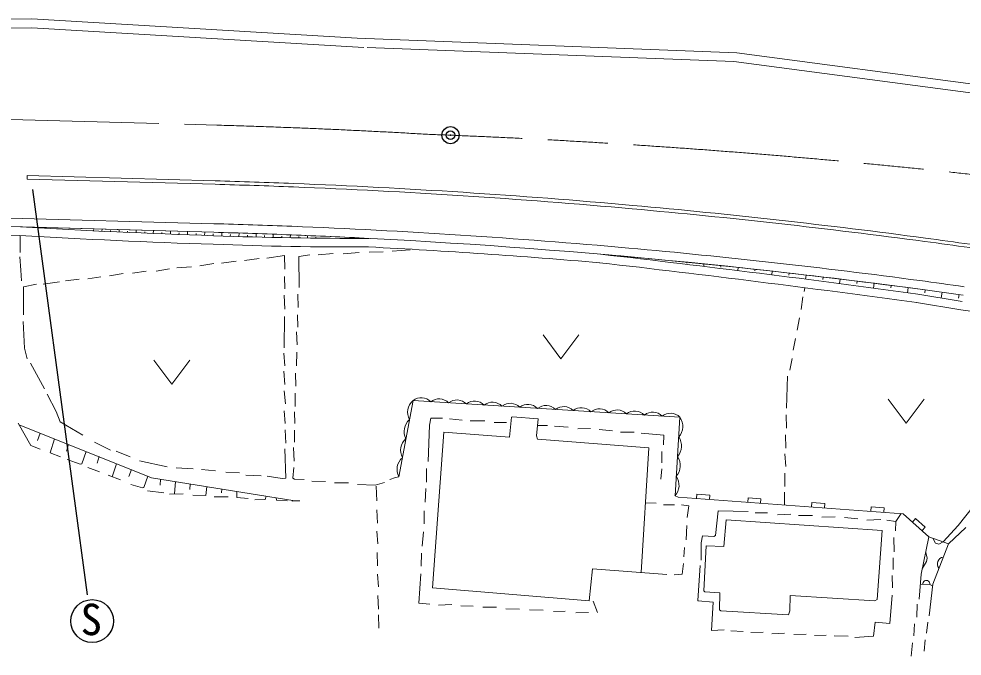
# Model space of a CAD drawing. Units: millimetres, scale not verified. Extents: x 40000 to 680000, y 20000 to 380000.
# Drawn here: x 138661 to 193727, y 269506 to 306676 of the extents above; entities that cross this region are included whole.
import ezdxf
from ezdxf.enums import TextEntityAlignment as Align

# ---------------------------------------------------------------- set-up
doc = ezdxf.new("R2010")
doc.units = ezdxf.units.MM
doc.header["$LTSCALE"] = 1000
doc.header["$PDMODE"] = 32
doc.header["$PDSIZE"] = 500
doc.linetypes.add('CHAIN', pattern=[18.5, 12, -1.5, 3.5, -1.5])
for name, color, linetype, lineweight in [('M-BGD', 7, 'Continuous', 13), ('M-BMK', 2, 'CHAIN', 13), ('M-BMK-SRVR', 3, 'Continuous', 25)]:
    doc.layers.add(name, color=color, linetype=linetype, lineweight=lineweight)
doc.styles.add('ＭＳ ゴシック', font='')
doc.styles.get('ＭＳ ゴシック').set_extended_font_data('MS Gothic')

msp = doc.modelspace()

# ---------------------------------------------------------------- linework, layer by layer
at = {"layer": 'M-BGD'}
for p, q in [((118901, 306473), (139423, 306676)), ((139423, 306676), (158409, 305546)), ((118902, 305953), (139410, 306156)), ((139410, 306156), (158796, 305002)), ((158409, 305546), (180573, 304695)), ((158991, 305003), (180403, 304182)), ((180573, 304695), (195481, 302717)), ((195421, 302201), (180403, 304182)), ((139150, 297334), (139155, 297534)), ((139150, 297334), (139155, 297534)), ((139155, 297534), (150119, 297228)), ((139150, 297334), (150113, 297028)), ((134672, 295158), (150049, 294729)), ((134672, 295158), (150049, 294729)), ((135528, 294634), (150035, 294229)), ((135519, 294134), (138727, 294045)), ((138748, 294544), (150035, 294229)), ((143014, 294373), (143012, 294314)), ((143515, 294411), (143512, 294290)), ((144013, 294334), (144011, 294266)), ((144515, 294383), (144511, 294243)), ((145012, 294294), (145010, 294221)), ((145514, 294355), (145510, 294199)), ((146012, 294258), (146009, 294178)), ((146514, 294327), (146509, 294157)), ((147011, 294221), (147009, 294137)), ((147513, 294300), (147508, 294118)), ((148010, 294187), (148008, 294099)), ((148513, 294272), (148508, 294080)), ((149010, 294161), (149007, 294063)), ((149513, 294244), (149507, 294046)), ((150010, 294135), (150007, 294029)), ((150512, 294216), (150506, 294011)), ((151009, 294105), (151006, 293994)), ((151512, 294185), (151506, 293978)), ((152009, 294069), (152006, 293964)), ((152511, 294152), (152506, 293950)), ((153511, 294117), (153505, 293926)), ((154510, 294079), (154505, 293906)), ((138732, 294045), (138743, 293041)), ((153008, 294033), (153005, 293937)), ((154008, 294004), (154005, 293916)), ((155007, 293977), (155005, 293898)), ((155509, 294045), (155505, 293891)), ((156007, 293950), (156005, 293885)), ((156141, 292907), (157005, 292991)), ((157599, 292974), (158532, 293042)), ((159117, 293059), (159927, 293097)), ((160444, 293126), (161505, 293206)), ((138723, 292790), (138767, 292009)), ((149223, 292267), (150041, 292405)), ((150495, 292422), (151351, 292537)), ((151829, 292592), (152685, 292707)), ((153139, 292725), (154171, 292868)), ((154171, 292868), (154195, 292076)), ((155650, 292904), (155008, 292814)), ((155008, 292814), (155016, 291003)), ((177659, 292485), (177653, 292426)), ((138767, 292009), (138818, 291398)), ((145297, 291851), (146091, 291951)), ((146676, 291968), (147463, 292099)), ((147874, 292160), (148745, 292213)), ((178654, 292385), (178639, 292238)), ((179649, 292284), (179640, 292196)), ((180644, 292179), (180624, 291995)), ((181638, 292072), (181627, 291972)), ((182632, 291963), (182608, 291746)), ((183625, 291851), (183611, 291727)), ((140084, 291208), (141032, 291346)), ((141382, 291388), (142176, 291487)), ((142696, 291507), (143451, 291630)), ((143960, 291692), (144747, 291822)), ((154172, 291644), (154187, 290927)), ((184619, 291736), (184590, 291493)), ((185612, 291619), (185595, 291481)), ((186605, 291500), (186573, 291236)), ((187597, 291378), (187580, 291236)), ((138939, 291049), (138923, 289416)), ((139691, 291204), (138939, 291049)), ((184542, 290995), (184509, 290770)), ((188589, 291253), (188554, 290973)), ((189581, 291126), (189562, 290981)), ((190573, 290997), (190534, 290706)), ((191564, 290864), (191542, 290702)), ((154148, 290557), (154186, 289748)), ((154941, 290624), (154971, 289845)), ((184431, 290471), (184322, 289724)), ((191145, 290623), (193727, 290194)), ((191145, 290623), (193727, 290194)), ((192555, 290730), (192509, 290396)), ((193545, 290593), (193516, 290381)), ((191063, 290130), (193653, 289699)), ((154175, 289319), (154156, 287479)), ((154935, 289410), (154950, 288693)), ((184237, 289244), (184090, 288519)), ((138908, 289019), (138991, 287464)), ((154878, 288413), (154900, 287665)), ((169259, 288250), (170309, 286850)), ((170309, 286850), (171359, 288250)), ((183994, 288036), (183870, 287350)), ((138991, 287464), (139155, 286853)), ((154135, 287179), (154189, 286439)), ((154879, 287234), (154878, 286447)), ((139336, 286603), (140157, 285104)), ((146547, 286760), (147597, 285360)), ((147597, 285360), (148647, 286760)), ((183802, 286874), (183678, 286188)), ((154126, 286129), (154188, 285358)), ((154816, 286006), (154839, 285258)), ((183537, 285826), (183476, 283975)), ((140306, 284781), (140836, 283766)), ((154156, 284989), (154217, 284218)), ((154785, 284851), (154784, 284065)), ((161671, 284408), (160845, 279973)), ((177253, 283440), (161671, 284408)), ((189416, 284488), (190466, 283088)), ((190466, 283088), (191516, 284488)), ((140836, 283766), (141073, 283180)), ((154157, 283810), (154210, 283070)), ((154760, 283764), (154767, 283077)), ((138613, 283096), (139367, 281786)), ((142388, 282394), (141073, 283180)), ((162702, 283384), (162627, 282972)), ((163395, 283391), (162702, 283384)), ((163799, 283348), (164539, 283270)), ((165009, 283224), (165857, 283239)), ((166409, 283127), (167126, 283142)), ((167428, 283440), (167295, 282279)), ((167477, 283471), (167428, 283440)), ((168972, 283341), (167477, 283471)), ((168972, 283341), (168884, 282349)), ((176965, 278847), (177253, 283440)), ((183448, 283575), (183479, 282797)), ((138669, 283000), (146406, 279915)), ((139904, 282508), (139741, 282084)), ((154207, 282709), (154238, 281930)), ((154747, 282679), (154754, 281993)), ((162627, 282972), (162552, 280857)), ((163470, 282570), (162803, 273486)), ((167295, 282279), (163470, 282570)), ((168939, 282965), (169530, 282964)), ((169932, 282928), (170734, 282866)), ((171284, 282763), (172032, 282786)), ((172541, 282715), (173312, 282646)), ((173790, 282565), (174577, 282564)), ((174986, 282502), (176315, 282403)), ((140732, 282177), (140488, 281357)), ((143070, 281986), (144007, 281514)), ((168884, 282349), (168932, 282157)), ((168932, 282157), (175434, 281663)), ((176315, 282403), (176290, 281824)), ((183409, 282419), (183439, 281640)), ((139367, 281786), (139898, 281568)), ((141563, 281850), (141444, 281460)), ((142583, 281439), (142330, 280731)), ((144349, 281458), (145150, 281134)), ((154180, 281588), (154242, 279890)), ((154691, 281682), (154729, 280873)), ((175434, 281663), (174995, 274386)), ((176205, 281442), (176205, 280787)), ((140488, 281357), (141090, 281123)), ((142244, 280710), (141486, 280981)), ((143344, 281147), (143225, 280757)), ((145701, 280895), (147328, 280548)), ((183385, 281299), (183438, 280558)), ((142330, 280731), (142244, 280710)), ((142684, 280513), (143370, 280258)), ((144368, 280728), (144109, 279972)), ((145231, 280384), (145085, 279976)), ((147835, 280486), (148829, 280439)), ((149331, 280400), (150140, 280307)), ((154704, 280506), (154656, 279884)), ((162466, 280442), (162466, 279656)), ((176193, 280423), (176146, 279822)), ((144603, 279783), (143878, 280060)), ((146186, 280003), (145959, 279342)), ((146406, 279915), (154766, 278573)), ((146933, 279835), (146915, 279482)), ((150749, 280231), (151543, 280199)), ((151906, 280057), (152801, 280018)), ((154032, 279869), (153165, 280000)), ((154242, 279890), (154032, 279869)), ((154656, 279884), (154753, 279826)), ((154753, 279826), (155312, 279803)), ((160655, 279926), (160325, 279801)), ((160845, 279973), (160655, 279926)), ((183375, 280182), (183375, 279396)), ((145880, 279322), (145192, 279520)), ((145959, 279342), (145880, 279322)), ((147814, 279689), (147753, 278963)), ((148666, 279552), (148641, 279224)), ((149635, 279397), (149571, 278883)), ((150517, 279255), (150500, 279032)), ((155759, 279715), (156554, 279683)), ((157096, 279611), (157913, 279619)), ((158429, 279520), (159466, 279474)), ((160006, 279635), (159466, 279474)), ((159516, 279412), (159561, 278571)), ((162411, 279282), (162380, 278488)), ((146168, 279155), (147116, 279031)), ((148243, 278980), (147463, 278952)), ((149571, 278883), (148822, 278891)), ((150059, 278791), (150877, 278798)), ((151393, 279114), (151376, 278755)), ((151376, 278755), (152050, 278693)), ((152429, 278618), (153047, 278636)), ((153099, 278840), (153047, 278636)), ((153686, 278746), (153697, 278601)), ((176965, 278847), (177152, 278775)), ((190277, 277815), (177152, 278775)), ((178244, 278958), (178225, 278696)), ((178998, 278903), (178244, 278958)), ((178998, 278903), (178979, 278641)), ((181228, 278740), (181209, 278478)), ((181982, 278685), (181228, 278740)), ((181982, 278685), (181963, 278423)), ((183352, 279063), (183359, 278321)), ((153697, 278601), (154343, 278562)), ((154614, 278597), (154608, 278552)), ((154608, 278552), (154766, 278573)), ((154766, 278573), (155064, 278560)), ((175241, 278454), (175870, 278426)), ((176290, 278322), (176945, 278322)), ((177337, 278328), (177773, 278274)), ((177773, 278274), (177678, 277583)), ((184958, 278468), (184938, 278206)), ((185712, 278412), (184958, 278468)), ((185712, 278412), (185693, 278150)), ((188420, 278214), (188401, 277952)), ((189175, 278159), (188420, 278214)), ((189175, 278159), (189156, 277897)), ((193498, 277124), (194388, 278259)), ((159562, 278047), (159592, 277268)), ((162326, 277983), (162318, 277227)), ((179475, 277975), (179331, 276549)), ((181232, 277949), (179475, 277975)), ((181648, 277858), (182365, 277873)), ((182953, 277748), (183732, 277778)), ((184176, 277704), (184994, 277711)), ((185544, 277607), (186323, 277637)), ((186859, 277587), (187630, 277518)), ((190177, 277823), (189861, 277354)), ((190277, 277815), (191791, 276465)), ((177665, 277121), (177611, 276288)), ((179820, 275902), (179946, 277452)), ((179946, 277452), (189059, 276835)), ((188173, 277443), (188983, 277481)), ((189322, 277433), (189861, 277354)), ((189861, 277354), (189829, 276811)), ((190999, 277524), (190824, 277328)), ((191564, 277020), (190999, 277524)), ((191564, 277020), (191389, 276824)), ((192622, 276167), (193498, 277124)), ((193952, 276999), (192926, 276058)), ((159567, 276803), (159620, 276063)), ((162288, 276761), (162203, 275921)), ((178562, 276516), (178492, 276115)), ((179231, 276485), (178562, 276516)), ((179331, 276549), (179231, 276485)), ((189059, 276835), (188775, 272803)), ((191791, 276465), (191339, 274283)), ((191791, 276465), (192926, 276058)), ((178492, 276115), (178488, 275098)), ((178639, 273315), (178788, 275938)), ((178788, 275938), (179820, 275902)), ((189741, 276428), (189756, 275580)), ((192926, 276058), (192009, 273699)), ((192014, 276386), (192172, 276089)), ((192172, 276089), (192358, 276032)), ((192358, 276032), (192614, 276167)), ((159571, 275559), (159601, 274781)), ((162162, 275517), (162154, 274762)), ((177517, 275839), (177486, 275307)), ((191603, 275556), (191689, 275212)), ((177461, 274907), (177382, 274292)), ((178427, 274788), (178306, 272752)), ((189701, 275239), (189708, 274553)), ((191647, 275023), (191412, 274632)), ((191689, 275212), (191647, 275023)), ((159593, 274287), (159647, 273547)), ((162130, 274297), (162005, 272598)), ((171955, 272727), (172146, 274606)), ((172146, 274606), (176480, 274271)), ((177382, 274292), (176913, 274244)), ((191339, 274283), (191226, 272834)), ((189647, 274210), (189662, 273493)), ((191294, 273702), (191848, 273690)), ((192009, 273699), (191795, 271862)), ((191848, 273690), (191997, 273600)), ((162803, 273486), (171955, 272727)), ((178697, 273247), (178639, 273315)), ((179591, 273189), (178697, 273247)), ((179558, 272212), (179591, 273189)), ((159620, 273049), (159658, 272239)), ((162005, 272598), (162662, 272527)), ((172178, 272706), (172440, 272050)), ((178306, 272752), (178325, 272722)), ((178325, 272722), (179188, 272655)), ((179188, 272655), (179091, 271010)), ((183687, 273042), (183670, 272152)), ((188639, 272738), (183687, 273042)), ((188775, 272803), (188639, 272738)), ((189650, 273064), (189509, 271400)), ((163166, 272479), (163944, 272510)), ((164455, 272433), (165180, 272417)), ((165753, 272352), (166540, 272352)), ((167084, 272272), (167878, 272240)), ((168474, 272215), (169268, 272184)), ((169875, 272115), (170561, 272123)), ((171176, 272022), (171924, 272045)), ((179632, 272153), (179558, 272212)), ((183584, 271912), (179632, 272153)), ((183670, 272152), (183584, 271912)), ((191093, 272539), (191085, 271783)), ((159647, 271909), (159670, 271135)), ((188651, 271478), (188558, 270665)), ((189509, 271400), (188651, 271478)), ((191724, 271484), (191654, 270844)), ((179091, 271010), (179843, 271033)), ((180215, 270986), (180948, 270939)), ((190938, 271386), (190915, 270692)), ((181386, 270888), (182104, 270903)), ((182617, 270815), (183365, 270837)), ((183905, 270775), (184622, 270790)), ((185100, 270713), (185786, 270720)), ((186253, 270685), (187079, 270661)), ((187457, 270587), (188558, 270665)), ((191563, 270461), (191501, 269790)), ((190824, 270277), (190755, 269506))]:
    msp.add_line(p, q, dxfattribs=at)
at = {"layer": 'M-BGD', "lineweight": 25}
msp.add_line((142673, 273081), (139480, 296716), dxfattribs=at)
msp.add_circle((142940, 271554), 1250, dxfattribs=at)
at = {"layer": 'M-BGD'}
for centre, radius, start, end in [((139047, -99367), 396550, 87.73943, 88.40078), ((139047, -99367), 396550, 87.73943, 88.40078), ((139047, -99367), 396750, 87.73943, 88.40078), ((139047, -99367), 396750, 87.73943, 88.40078), ((139047, -99367), 396550, 84.87464, 87.73943), ((139047, -99367), 396750, 84.87464, 87.73943), ((139047, -99367), 396750, 82.39089, 84.87464), ((139047, -99367), 396550, 82.39089, 84.87464), ((139047, -99367), 394250, 87.73943, 88.40078), ((139047, -99367), 394250, 87.73943, 88.40078), ((163804, 718710), 424905, 266.61947, 268.14231), ((163804, 718710), 424905, 266.61947, 268.14231), ((139047, -99367), 393750, 87.73943, 88.40078), ((139047, -99367), 393750, 87.73943, 88.40078), ((139047, -99367), 393750, 87.082, 87.73943), ((139047, -99367), 393750, 82.33518, 87.73943), ((139047, -99367), 394250, 84.87464, 87.73943), ((139047, -99367), 394250, 84.87464, 87.73943), ((163804, 718710), 425405, 266.61947, 268.14216), ((158520, 523623), 230252, 267.88242, 270.13901), ((158520, 523623), 229752, 267.88214, 270.14234), ((158520, 523623), 229752, 267.88214, 270.14234), ((139047, -99367), 396550, 82.00986, 82.39089), ((139047, -99367), 396750, 82.00986, 82.39089), ((139047, -99367), 393250, 85.1093, 87.08006), ((139047, -99367), 394250, 82.39089, 84.87464), ((139047, -99367), 394250, 82.39089, 84.87464), ((76385, -548561), 846495, 82.21296, 83.4758), ((76385, -548561), 846995, 82.21296, 83.4758), ((139047, -99367), 393750, 82.33518, 85.10826), ((76385, -548561), 846995, 82.21296, 83.4758), ((139047, -99367), 394250, 82.00986, 82.39089), ((139047, -99367), 394250, 82.00986, 82.39089), ((139047, -99367), 393750, 82.00986, 82.33518), ((139047, -99367), 393750, 82.00986, 82.33518), ((139998, -106181), 399500, 81.31204, 82.28154), ((162251, 283726), 895, 130.3991, 208.5112), ((162154, 283800), 777, 44.4006, 128.4917), ((163193, 283735), 777, 44.4006, 128.4917), ((164232, 283671), 777, 44.4006, 128.4917), ((165271, 283606), 777, 44.4006, 128.4917), ((166310, 283541), 777, 44.4006, 128.4917), ((167348, 283477), 777, 44.4006, 128.4917), ((168387, 283412), 777, 44.4006, 128.4917), ((169426, 283348), 777, 44.4006, 128.4917), ((170465, 283283), 777, 44.4006, 128.4917), ((171504, 283219), 777, 44.4006, 128.4917), ((172542, 283154), 777, 44.4006, 128.4917), ((173581, 283090), 777, 44.4006, 128.4917), ((174620, 283025), 777, 44.4006, 128.4917), ((175659, 282961), 777, 44.4006, 128.4917), ((176698, 282896), 777, 44.4006, 128.4917), ((162045, 282617), 895, 130.3991, 208.5112), ((176491, 282911), 927, 318.0725, 34.7509), ((161838, 281509), 895, 130.3991, 208.5112), ((176419, 281763), 927, 318.0725, 34.7509), ((161632, 280400), 895, 130.3991, 208.5112), ((176347, 280615), 927, 318.0725, 34.7509), ((176275, 279466), 927, 318.0725, 34.7509), ((192672, 274890), 391, 97.2587, 220.2339), ((191642, 273711), 207, 354.1488, 183.3271)]:
    msp.add_arc(centre, radius, start, end, dxfattribs=at)
at = {"layer": 'M-BMK'}
msp.add_line((134833, 300906), (150210, 300477), dxfattribs=at)
for centre, radius, start, end in [((139047, -99367), 400000, 87.73943, 88.40078), ((139047, -99367), 400000, 86.63717, 87.73943), ((145886, -142317), 442574, 79.94452, 87.84731)]:
    msp.add_arc(centre, radius, start, end, dxfattribs=at)
at = {"layer": 'M-BMK-SRVR'}
msp.add_circle((163857, 299891), 500, dxfattribs=at)
msp.add_point((163857, 299891), dxfattribs=at)

# ---------------------------------------------------------------- texts
at = {"layer": 'M-BGD', "style": 'ＭＳ ゴシック'}
msp.add_text('S', height=1833, dxfattribs=at).set_placement((142261, 270180), align=Align.BOTTOM_LEFT)

doc.saveas('drawing.dxf')
